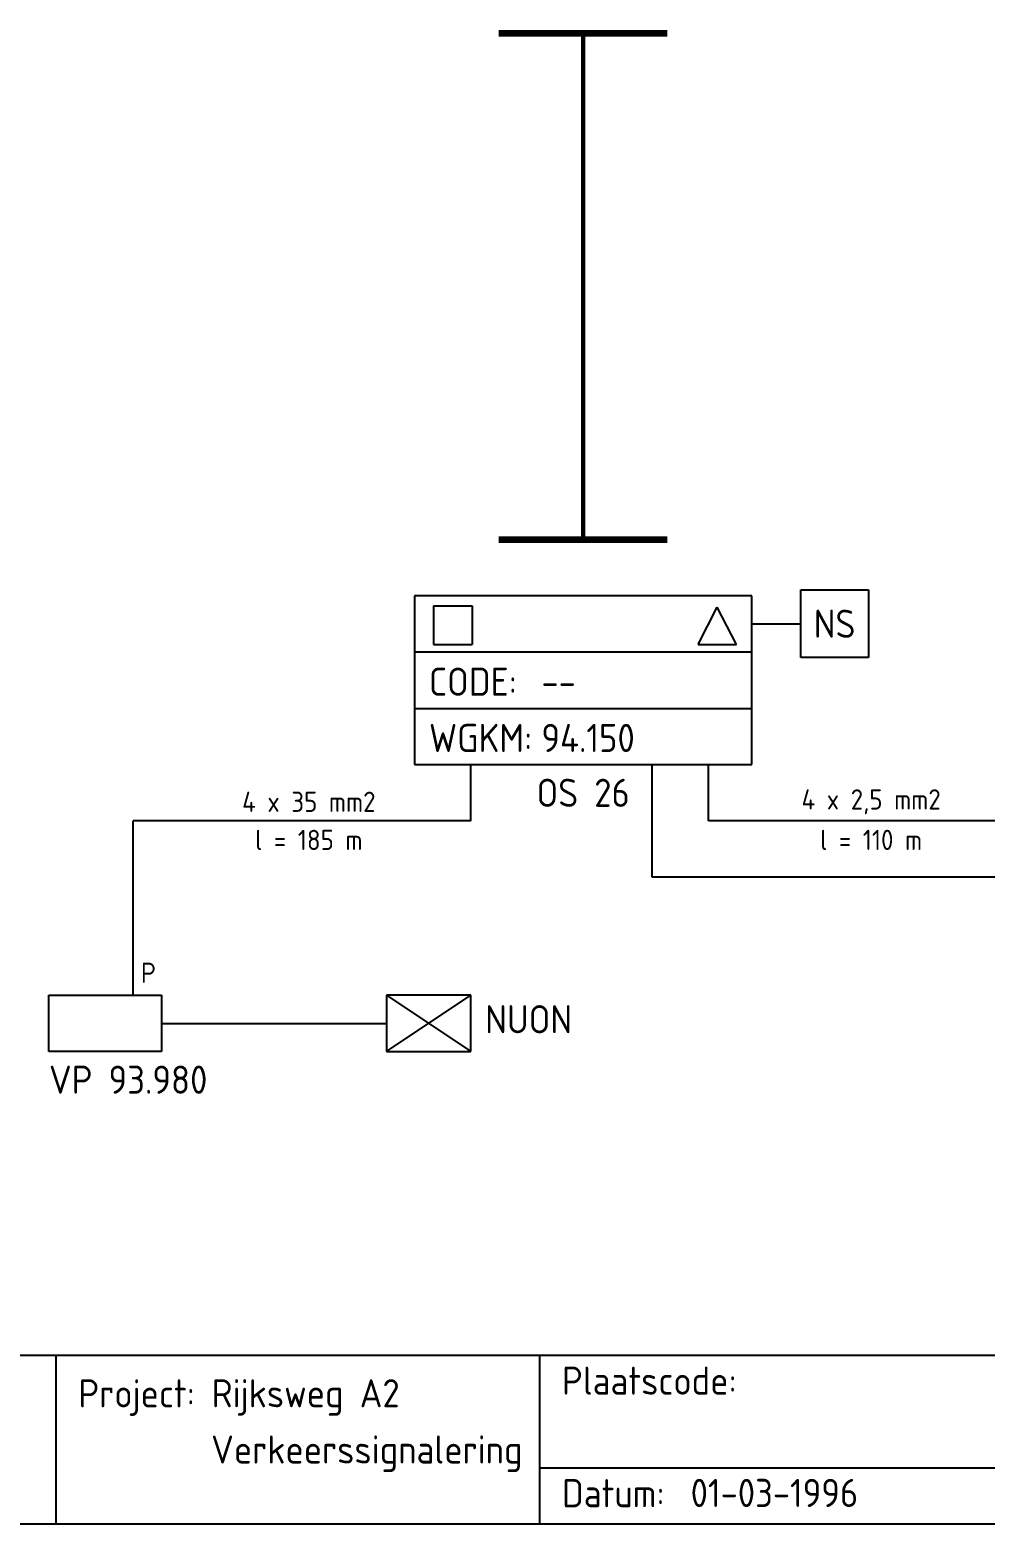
# Model space of a CAD drawing. Extents: x 0 to 386, y 0 to 277.
# Drawn here: x 84.7 to 169.6, y 0 to 132.8 of the extents above; entities that cross this region are included whole.
import ezdxf
from ezdxf.enums import TextEntityAlignment as Align

# ---------------------------------------------------------------- set-up
doc = ezdxf.new("R2010")
doc.units = 0
doc.header["$MEASUREMENT"] = 0
doc.layers.get('0').update_dxf_attribs({"linetype": 'CONTINUOUS'})
doc.layers.add('01', color=7, linetype='CONTINUOUS')
doc.layers.add('OH', color=3, linetype='CONTINUOUS')
doc.styles.add('ISO', font='isocp.shx')
doc.styles.add('ISOSMAL', font='isocp.shx')

# ---------------------------------------------------------------- blocks, each defined once
blk = doc.blocks.new('BLK-007')
at = {"color": 1}
for p, q in [((10, 5), (0, 5)), ((0, 5), (0, 0)), ((10, 0), (10, 5)), ((0, 0), (10, 0))]:
    blk.add_line(p, q, dxfattribs=at)
at = {"color": 2, "style": 'ISO', "flags": 8}
blk.add_attdef('VK...', text='', height=2.5, dxfattribs=at).set_placement((11.72, 2.51), align=Align.MIDDLE_LEFT)

msp = doc.modelspace()

# ---------------------------------------------------------------- linework, layer by layer
at = {"color": 1}
msp.add_line((382, 15), (0, 15), dxfattribs=at)
at = {"layer": '01', "color": 1}
for p, q in [((118.88, 82.5), (118.88, 67.5)), ((148.88, 82.5), (118.88, 82.5)), ((148.88, 67.5), (148.88, 82.5)), ((120.57, 81.62), (120.57, 78.19)), ((120.57, 81.62), (124.01, 81.62)), ((124.01, 81.62), (124.01, 78.19)), ((144.1, 78.19), (145.81, 81.5)), ((147.53, 78.19), (145.81, 81.5)), ((148.88, 77.5), (118.88, 77.5)), ((120.57, 78.19), (124.01, 78.19)), ((144.1, 78.19), (147.53, 78.19)), ((118.88, 72.5), (148.88, 72.5)), ((118.88, 67.5), (148.88, 67.5)), ((123.88, 47), (116.38, 47)), ((116.38, 42), (123.88, 47)), ((116.38, 47), (123.88, 42)), ((116.38, 47), (116.38, 42)), ((123.88, 42), (123.88, 47)), ((116.38, 42), (123.88, 42))]:
    msp.add_line(p, q, dxfattribs=at)
at = {"layer": '01', "color": 3}
for p, q in [((153.24, 77.02), (153.24, 83.02)), ((153.24, 83.02), (159.24, 83.02)), ((159.24, 83.02), (159.24, 77.02)), ((148.88, 80.02), (153.24, 80.02)), ((159.24, 77.02), (153.24, 77.02))]:
    msp.add_line(p, q, dxfattribs=at)
at = {"layer": '01', "color": 2}
for p, q in [((123.88, 62.5), (123.88, 67.5)), ((140.03, 62.5), (140.03, 67.5)), ((145.03, 62.5), (145.03, 67.5)), ((93.88, 47), (93.88, 62.5)), ((123.88, 62.5), (93.88, 62.5)), ((140.03, 57.5), (140.03, 62.5)), ((173.88, 62.5), (145.03, 62.5)), ((203.88, 57.5), (140.03, 57.5)), ((96.38, 44.5), (116.38, 44.5))]:
    msp.add_line(p, q, dxfattribs=at)
for points, const_width in [([(126.38, 132.5), (141.38, 132.5)], 0.6), ([(133.88, 87.5), (133.88, 132.5)], 0.4), ([(126.38, 87.5), (141.38, 87.5)], 0.6)]:
    msp.add_lwpolyline(points, dxfattribs=dict(at, const_width=const_width))
at = {"layer": 'OH', "color": 1}
for p, q in [((382, 15), (0, 15)), ((130, 5), (302, 5))]:
    msp.add_line(p, q, dxfattribs=at)
at = {"layer": 'OH', "color": 2}
for p, q in [((87, 15), (87, 0)), ((130, 15), (130, 0))]:
    msp.add_line(p, q, dxfattribs=at)
at = {"layer": 'OH', "color": 3}
msp.add_line((382, 0), (0, 0), dxfattribs=at)

# ---------------------------------------------------------------- block references
at = {"layer": '01'}
ref = msp.add_blockref('BLK-007', (86.38, 47), dxfattribs=dict(at, xscale=-1, rotation=180))
ref.add_attrib('VK...', 'VP 93.980', dxfattribs={"layer": '0', "color": 2, "height": 2.5, "style": 'ISO', "flags": 8}).set_placement((86.38, 39.5), align=Align.MIDDLE_LEFT)

# ---------------------------------------------------------------- texts
at = {"layer": '01', "color": 2, "style": 'ISO'}
msp.add_text('NS', height=2.5, dxfattribs=at).set_placement((156.24, 80.02), align=Align.MIDDLE_CENTER)
for s, p in [('CODE:', (120.17, 74.87)), ('--', (130.17, 74.87)), ('WGKM:', (120.17, 69.87)), ('94.150', (130.17, 69.87)), ('NUON', (125.17, 44.87))]:
    msp.add_text(s, height=2.5, dxfattribs=at).set_placement(p, align=Align.MIDDLE_LEFT)
at = {"layer": '01', "color": 1, "style": 'ISO'}
for s, p in [('4 x 35 mm2', (109.49, 64.2)), ('4 x 2,5 mm2', (159.49, 64.2)), ('l = 185 m', (109.49, 60.81)), ('l = 110 m', (159.49, 60.81))]:
    msp.add_text(s, height=1.8, dxfattribs=at).set_placement(p, align=Align.MIDDLE)
at = {"layer": '01', "color": 2, "style": 'ISO'}
msp.add_text('OS 26', height=2.5, dxfattribs=at).set_placement((133.88, 65), align=Align.MIDDLE)
at = {"layer": '01', "color": 1, "style": 'ISO'}
msp.add_text('P', height=1.8, dxfattribs=at).set_placement((94.56, 48.1))
at = {"layer": '01', "style": 'ISOSMAL'}
for s, p in [('Rijksweg A2', (100.85, 10.38)), ('Verkeerssignalering', (100.8, 5.38)), ('01-03-1996', (143.44, 1.52))]:
    msp.add_text(s, height=2.5, dxfattribs=at).set_placement(p)
at = {"layer": 'OH', "color": 1, "style": 'ISO'}
for s, p in [('Plaatscode:', (132, 11.5)), ('Project:', (89, 10.37)), ('Datum:', (132, 1.5))]:
    msp.add_text(s, height=2.5, dxfattribs=at).set_placement(p)

doc.saveas('drawing.dxf')
